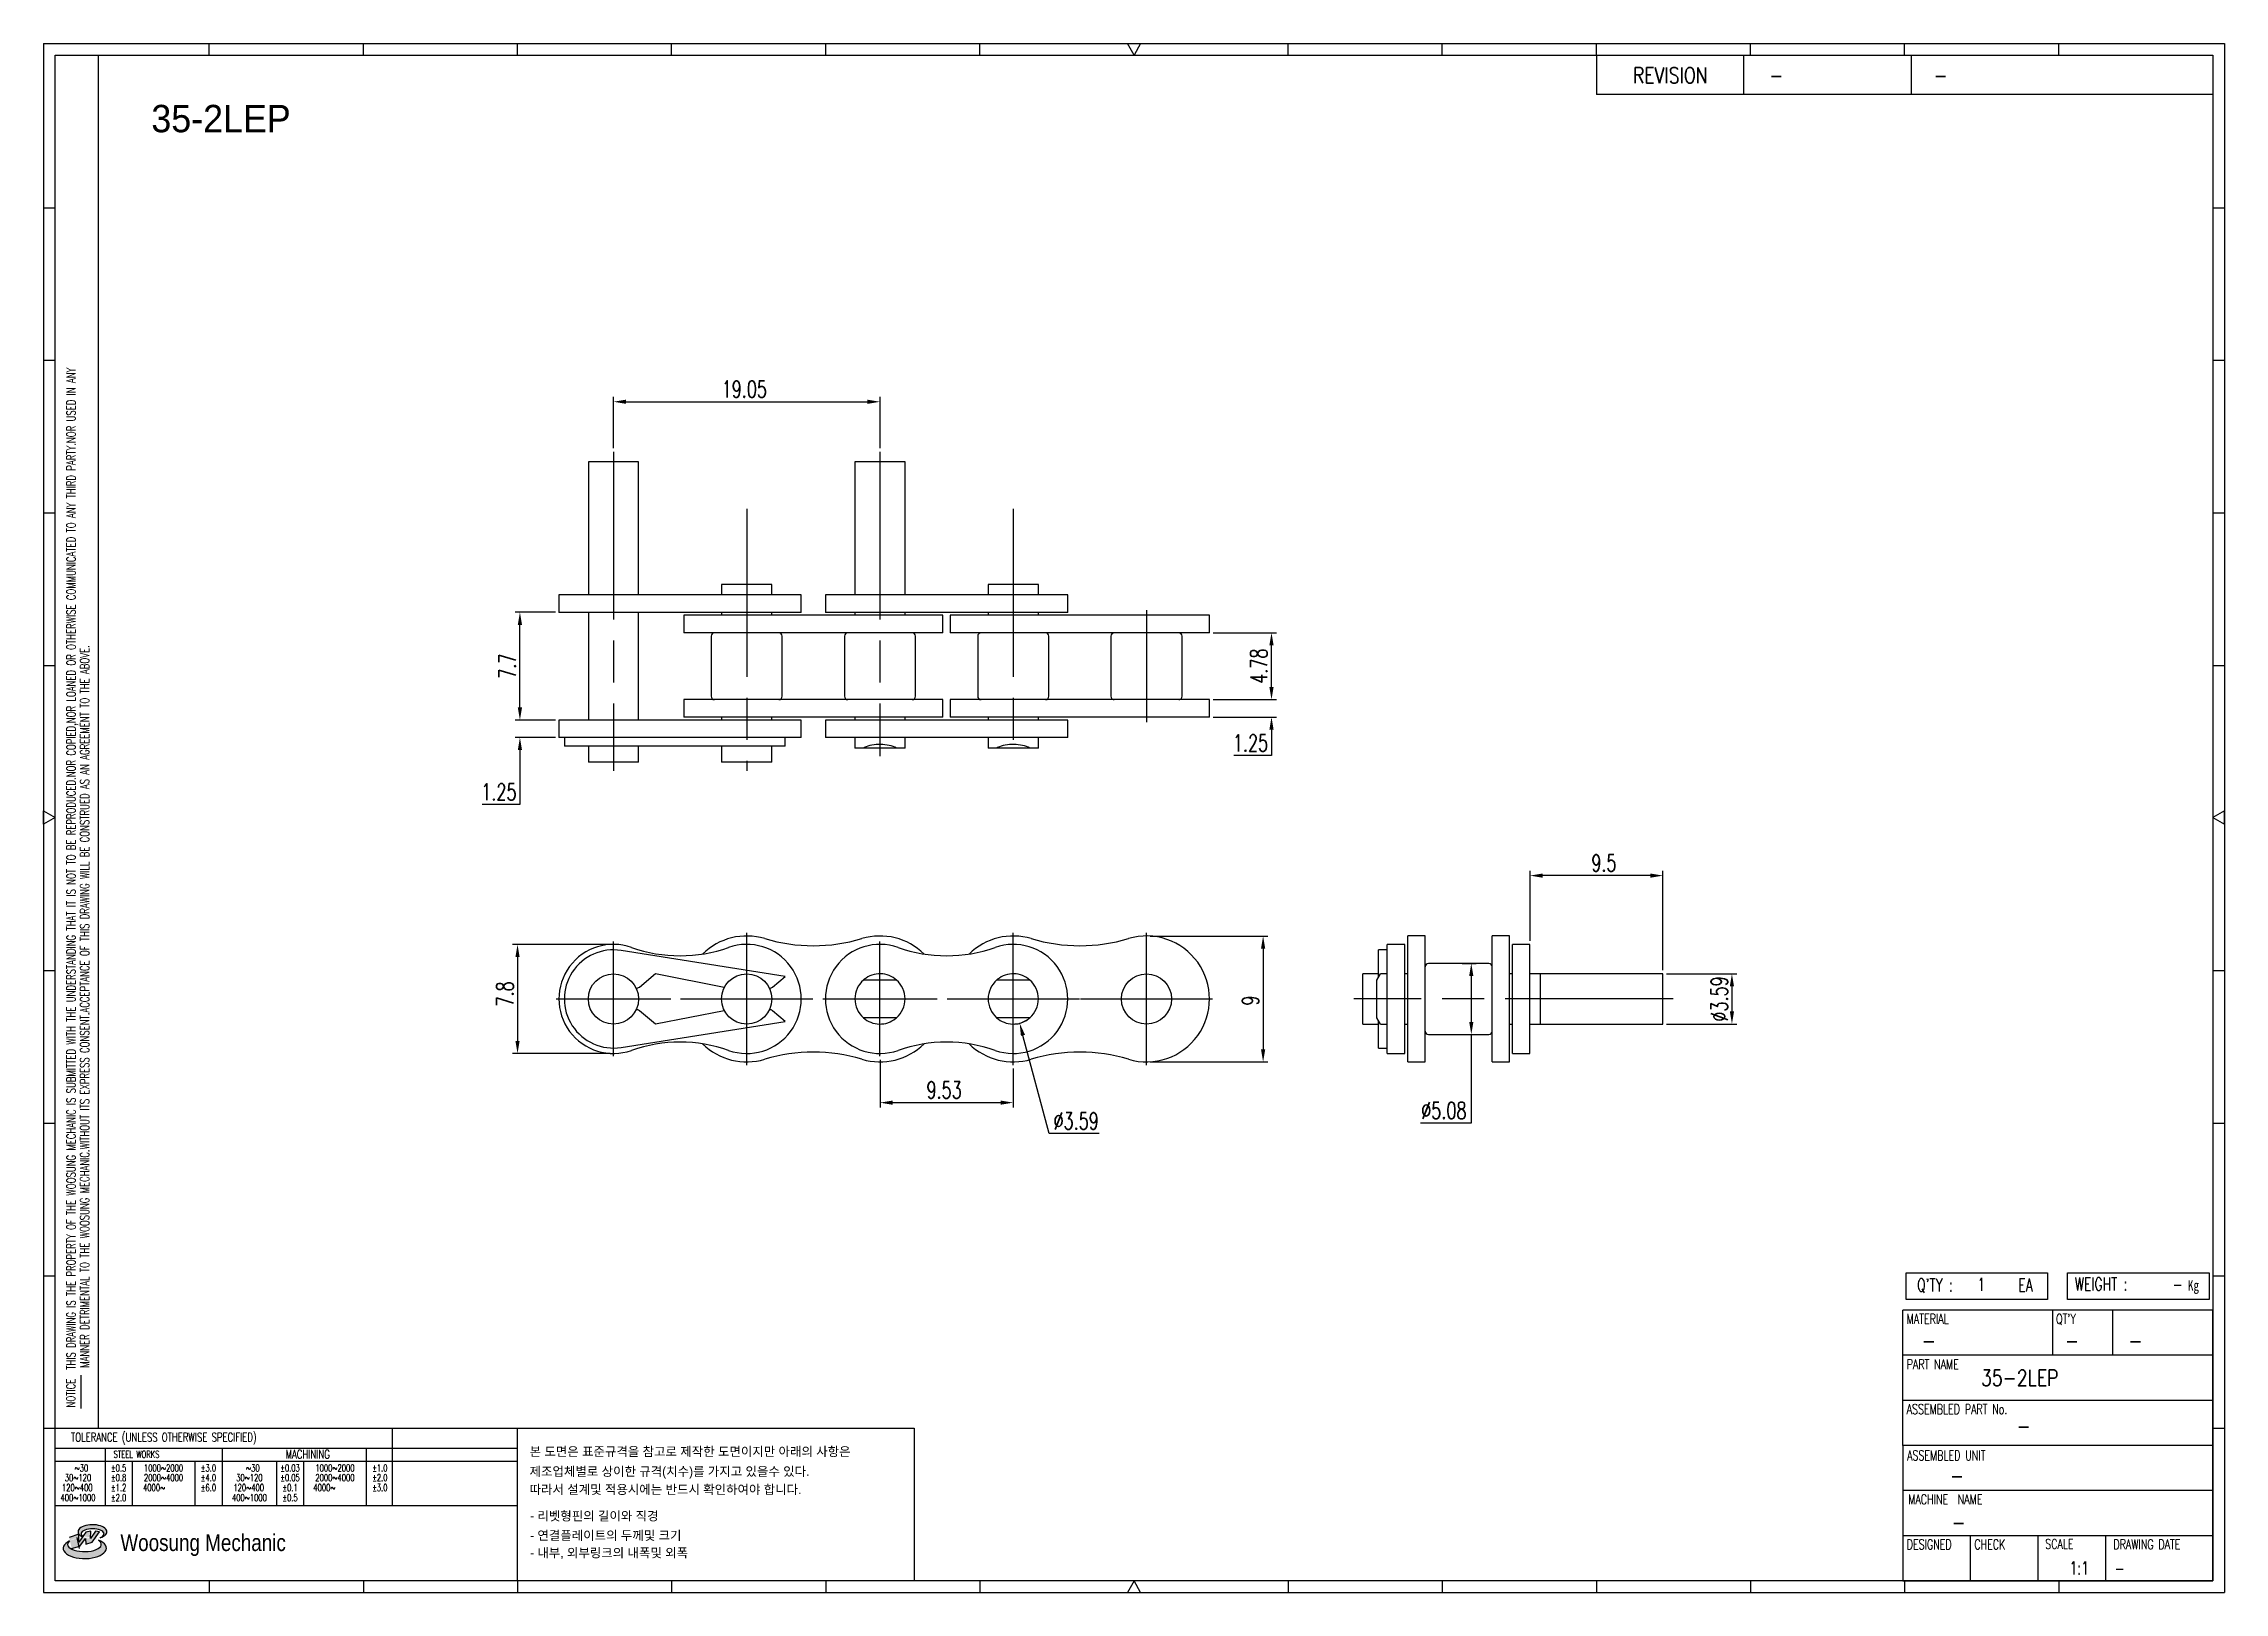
# Model space of a CAD drawing. Header units: millimetres. Extents: x 148 to 303, y 59 to 170.
import ezdxf
from ezdxf.enums import TextEntityAlignment as Align

# ---------------------------------------------------------------- set-up
doc = ezdxf.new("R2010")
doc.units = ezdxf.units.MM
doc.linetypes.add('AM_ISO08W050', pattern=[18, 12, -1.5, 3, -1.5])
doc.layers.get('Defpoints').update_dxf_attribs({"color": 80})
doc.layers.add('CL1', color=140, linetype='AM_ISO08W050', lineweight=25)
for name, color, linetype in [('S-DIM', 7, 'Continuous'), ('TITLE', 7, 'Continuous'), ('도면레이아웃', 7, 'Continuous')]:
    doc.layers.add(name, color=color, linetype=linetype)
doc.styles.add('HAN', font='ROMANS.shx', dxfattribs={"width": 0.7, "bigfont": 'whgtxt.shx'})
doc.styles.add('HKD_ST2', font='romans.shx', dxfattribs={"width": 0.7, "height": 4, "bigfont": '@extfont2.shx'})
doc.styles.add('HSG', font='SIMPLEX.shx', dxfattribs={"width": 0.7, "bigfont": 'HSG.shx'})
doc.styles.add('MtXpl_', font='Gulim.ttf')
doc.styles.add('SLDTEXTSTYLE4', font='arial.ttf', dxfattribs={"width": 0.8})
doc.dimstyles.new('AP0.5', dxfattribs={"dimscale": 0.5, "dimtxt": 2.4, "dimasz": 1.8, "dimexe": 0.7, "dimexo": 0.5, "dimgap": 0.6, "dimtad": 1, "dimtoh": 1, "dimrnd": 0.01, "dimzin": 9, "dimdsep": 46, "dimtxsty": 'HSG', "dimcen": 0, "dimclrd": 251, "dimclre": 251, "dimclrt": 60, "dimazin": 2, "dimtp": 1, "dimtm": 1, "dimtfac": 0.5, "dimtofl": 0, "dimtmove": 0, "dimatfit": 3, "dimfxl": 0, "dimtvp": 1, "dimtolj": 2, "dimlwd": -1, "dimlwe": -1, "dimarcsym": 0})

# ---------------------------------------------------------------- blocks, each defined once
blk = doc.blocks.new('MAST')
at = {"layer": '도면레이아웃'}
h = blk.add_hatch(color=10, dxfattribs=at)
h.paths.add_polyline_path([(1.544, 35.177), (1.554, 34.966), (1.779, 35.034), (2.054, 35.422), (1.908, 35.446), (1.728, 35.167), (1.741, 35.439), (1.547, 35.405), (1.292, 35.041), (1.295, 35.33), (0.943, 35.208), (1.03, 34.8), (1.336, 34.885)])
edge = h.paths.add_edge_path()
edge.add_ellipse((1.795, 35.421), major_axis=(-0.53, 0), ratio=0.487785, start_angle=122.36065, end_angle=403.39574)
edge.add_line((1.411, 35.244), (1.419, 35.261))
edge.add_ellipse((1.798, 35.344), major_axis=(-0.423, 0), ratio=0.444396, start_angle=131.58977, end_angle=386.19408, ccw=False)
edge = h.paths.add_edge_path()
edge.add_ellipse((1.512, 34.815), major_axis=(-0.793, 0), ratio=0.480113, start_angle=314.67633, end_angle=590.85213)
edge.add_ellipse((1.501, 34.958), major_axis=(-0.62, 0), ratio=0.43311, start_angle=331.7024, end_angle=574.42495, ccw=False)
at = {"color": 140}
for p, q in [((0, 90.118), (80.15, 90.118)), ((0, 90.118), (0, 33.191)), ((80.15, 90.118), (80.15, 33.191)), ((57.068, 89.693), (57.068, 88.246)), ((62.47, 89.693), (62.47, 88.246)), ((68.635, 89.693), (68.635, 88.246)), ((79.725, 88.246), (57.068, 88.246)), ((68.449, 43.961), (68.449, 44.936)), ((68.449, 44.936), (73.654, 44.936)), ((73.654, 44.936), (73.654, 43.961)), ((74.39, 43.961), (74.39, 44.936)), ((74.39, 44.936), (79.595, 44.936)), ((79.595, 44.936), (79.595, 43.961)), ((68.336, 38.59), (68.336, 43.563)), ((79.725, 43.563), (68.336, 43.563)), ((73.654, 43.961), (68.449, 43.961)), ((73.827, 43.563), (73.827, 41.905)), ((79.595, 43.961), (74.39, 43.961)), ((76.037, 43.563), (76.037, 41.905)), ((79.725, 38.59), (79.725, 43.563)), ((79.725, 41.905), (68.336, 41.905)), ((79.725, 40.248), (68.336, 40.248)), ((68.336, 38.59), (68.336, 33.616)), ((79.725, 38.59), (68.336, 38.59)), ((79.725, 33.616), (79.725, 38.59)), ((79.725, 36.932), (68.336, 36.932)), ((79.725, 35.274), (68.336, 35.274)), ((70.822, 33.616), (70.822, 35.274)), ((73.309, 33.616), (73.309, 35.274)), ((75.796, 33.616), (75.796, 35.274)), ((0, 33.191), (80.15, 33.191)), ((68.336, 33.616), (79.725, 33.616))]:
    blk.add_line(p, q, dxfattribs=at)
for p, q in [((6.089, 89.693), (6.089, 90.118)), ((11.753, 89.693), (11.753, 90.118)), ((17.418, 89.693), (17.418, 90.118)), ((23.082, 89.693), (23.082, 90.118)), ((28.746, 89.693), (28.746, 90.118)), ((34.411, 89.693), (34.411, 90.118)), ((45.739, 89.693), (45.739, 90.118)), ((51.404, 89.693), (51.404, 90.118)), ((57.068, 89.693), (57.068, 90.118)), ((62.732, 89.693), (62.732, 90.118)), ((68.397, 89.693), (68.397, 90.118)), ((74.061, 89.693), (74.061, 90.118)), ((0, 84.085), (0.425, 84.085)), ((79.725, 84.085), (80.15, 84.085)), ((0, 78.478), (0.425, 78.478)), ((79.725, 78.478), (80.15, 78.478)), ((0, 72.87), (0.425, 72.87)), ((79.725, 72.87), (80.15, 72.87)), ((0, 67.262), (0.425, 67.262)), ((79.725, 67.262), (80.15, 67.262)), ((0, 56.047), (0.425, 56.047)), ((79.725, 56.047), (80.15, 56.047)), ((0, 50.439), (0.425, 50.439)), ((79.725, 50.439), (80.15, 50.439)), ((0, 44.832), (0.425, 44.832)), ((79.725, 44.832), (80.15, 44.832)), ((1.377, 39.947), (1.377, 41.174)), ((0, 39.224), (0.425, 39.224)), ((79.725, 39.224), (80.15, 39.224)), ((6.089, 33.616), (6.089, 33.191)), ((11.753, 33.616), (11.753, 33.191)), ((17.418, 33.616), (17.418, 33.191)), ((23.082, 33.616), (23.082, 33.191)), ((28.746, 33.616), (28.746, 33.191)), ((34.411, 33.616), (34.411, 33.191)), ((45.739, 33.616), (45.739, 33.191)), ((51.404, 33.616), (51.404, 33.191)), ((57.068, 33.616), (57.068, 33.191)), ((62.732, 33.616), (62.732, 33.191)), ((68.397, 33.616), (68.397, 33.191)), ((74.061, 33.616), (74.061, 33.191))]:
    blk.add_line(p, q)
at = {"color": 2}
for p, q in [((2.017, 39.224), (2.017, 89.693)), ((0.425, 39.224), (17.418, 39.224)), ((0.425, 38.487), (17.418, 38.487)), ((2.257, 38.487), (2.257, 36.382)), ((6.557, 38.5), (6.557, 36.382)), ((11.857, 38.487), (11.857, 36.382)), ((12.816, 39.224), (12.816, 36.382)), ((17.418, 33.616), (17.418, 39.224)), ((0.425, 38.012), (17.418, 38.012)), ((3.257, 38.012), (3.257, 36.382)), ((5.557, 38.012), (5.557, 36.382)), ((8.557, 38.012), (8.557, 36.382)), ((9.557, 38.026), (9.557, 36.382)), ((0.425, 36.382), (17.418, 36.382))]:
    blk.add_line(p, q, dxfattribs=at)
for points in [[(40.075, 89.693), (39.83, 90.118), (40.32, 90.118)], [(0.425, 61.679), (0, 61.433), (0, 61.924)], [(79.725, 61.679), (80.15, 61.433), (80.15, 61.924)], [(40.075, 33.616), (39.83, 33.191), (40.32, 33.191)]]:
    blk.add_lwpolyline(points, close=True)
at = {"color": 140}
blk.add_lwpolyline([(0.425, 89.693), (79.725, 89.693), (79.725, 33.616), (0.425, 33.616)], close=True, dxfattribs=at)
at = {"layer": '도면레이아웃'}
for p, q in [((1.295, 35.33), (0.943, 35.208)), ((1.547, 35.405), (1.292, 35.041)), ((1.292, 35.041), (1.295, 35.33)), ((1.741, 35.439), (1.547, 35.405)), ((1.908, 35.446), (1.728, 35.167)), ((1.728, 35.167), (1.741, 35.439)), ((1.779, 35.034), (2.054, 35.422)), ((2.054, 35.422), (1.908, 35.446)), ((1.03, 34.8), (1.336, 34.885)), ((1.224, 35.208), (1.311, 34.8)), ((1.224, 35.208), (1.224, 35.208)), ((1.336, 34.885), (1.544, 35.177)), ((1.419, 35.261), (1.411, 35.244)), ((1.544, 35.177), (1.554, 34.966)), ((1.554, 34.966), (1.779, 35.034))]:
    blk.add_line(p, q, dxfattribs=at)
for centre, major_axis, ratio, start_param, end_param in [((1.795, 35.421), (-0.53, 0), 0.487785, 2.135596, 7.040584), ((1.798, 35.344), (-0.423, 0), 0.444396, 2.296675, 6.740358), ((1.512, 34.815), (-0.793, 0), 0.480113, 5.492138, 10.312315), ((1.501, 34.958), (-0.62, 0), 0.43311, 5.789299, 10.025607)]:
    blk.add_ellipse(centre, major_axis=major_axis, ratio=ratio, start_param=start_param, end_param=end_param, dxfattribs=at)
for s, height, style, width, p in [('REVISION', 0.5806, 'HAN', 0.8, (58.415, 88.664)), ('-', 0.581, 'HAN', 0.8, (63.426, 88.664)), ('-', 0.581, 'HAN', 0.8, (69.468, 88.664)), ("Q'TY : ", 0.4746, 'HKD_ST2', 0.7, (68.857, 44.253)), ('1', 0.475, 'HKD_ST2', 0.7, (71.071, 44.275)), ('EA', 0.4746, 'HKD_ST2', 0.7, (72.578, 44.253)), ('WEIGHT : ', 0.4746, 'HKD_ST2', 0.7, (74.65, 44.286)), ('-', 0.581, 'HAN', 0.8, (69.029, 42.157)), ('-', 0.581, 'HAN', 0.8, (74.289, 42.157)), ('-', 0.581, 'HAN', 0.8, (76.623, 42.157)), ('-', 0.581, 'HAN', 0.8, (72.515, 39.013)), ('-', 0.581, 'HAN', 0.8, (70.067, 37.189)), ('-', 0.581, 'HAN', 0.8, (70.126, 35.48)), ('1:1', 0.4746, 'HKD_ST2', 0.7, (74.458, 33.848)), ('-', 0.475, 'HKD_ST2', 0.7, (76.112, 33.837))]:
    blk.add_text(s, height=height, dxfattribs=dict(style=style, width=width)).set_placement(p)
at = {"color": 6, "style": 'HKD_ST2', "width": 0.7}
for s, p in [(' THIS DRAWING IS THE PROPERTY OF THE WOOSUNG MECHANIC IS SUBMITTED WITH THE UNDERSTANDING THAT IT IS NOT TO BE REPRODUCED.NOR COPIED,NOR LOANED OR OTHERWISE COMMUNICATED TO ANY THIRD PARTY.NOR USED IN ANY', (1.173, 41.217)), ('MANNER DETRIMENTAL TO THE WOOSUNG MECHANIC.WITHOUT ITS EXPRESS CONSENT.ACCEPTANCE OF THIS DRAWING WILL BE CONSTRUED AS AN AGREEMENT TO THE ABOVE.', (1.672, 41.447))]:
    blk.add_text(s, height=0.326266, rotation=90, dxfattribs=at).set_placement(p)
at = {"style": 'HKD_ST2', "width": 0.7}
blk.add_text('-', height=0.475, dxfattribs=at).set_placement((78.613, 44.286), align=Align.RIGHT)
at = {"color": 254, "style": 'HKD_ST2', "width": 0.7}
for s, height, p in [('MATERIAL', 0.3651, (68.474, 43.425)), ("QT'Y", 0.3651, (73.965, 43.425)), ('PART NAME', 0.3651, (68.474, 41.756)), ('ASSEMBLED PART No.', 0.36511, (68.474, 40.109)), ('ASSEMBLED UNIT', 0.36511, (68.49, 38.408)), ('MACHINE  NAME', 0.36511, (68.532, 36.794)), ('DESIGNED', 0.3651, (68.474, 35.136)), ('CHECK', 0.3651, (70.961, 35.136)), ('SCALE', 0.3651, (73.566, 35.153)), ('DRAWING DATE', 0.36511, (76.071, 35.141))]:
    blk.add_text(s, height=height, dxfattribs=at).set_placement(p, align=Align.TOP_LEFT)
at = {"style": 'HKD_ST2', "width": 0.7}
blk.add_text('NOTICE', height=0.3263, rotation=90, dxfattribs=at).set_placement((1.163, 39.988))
blk.add_text('TOLERANCE (UNLESS OTHERWISE SPECIFIED)', height=0.32627, dxfattribs=at).set_placement((4.417, 38.896), align=Align.MIDDLE_CENTER)
at = {"color": 4, "style": 'HKD_ST2', "width": 0.7}
for s, height, p in [('%%12630', 0.261, (1.389, 37.762)), ('1000%%1262000', 0.26101, (4.407, 37.762)), ('%%12630', 0.261, (7.689, 37.762)), ('1000%%1262000', 0.26101, (10.707, 37.762)), ('120%%126400', 0.26101, (1.237, 37.045)), ('30%%126120', 0.261, (1.263, 37.411)), ('4000%%126', 0.261, (4.061, 37.045)), ('2000%%1264000', 0.26101, (4.407, 37.411)), ('120%%126400', 0.26101, (7.537, 37.045)), ('30%%126120', 0.261, (7.563, 37.411)), ('4000%%126', 0.261, (10.321, 37.045)), ('2000%%1264000', 0.26101, (10.707, 37.411)), ('400%%1261000', 0.26101, (1.263, 36.67)), ('400%%1261000', 0.26101, (7.563, 36.67))]:
    blk.add_text(s, height=height, dxfattribs=at).set_placement(p, align=Align.MIDDLE_CENTER)
for s, height, p in [('%%P0.5', 0.261, (2.757, 37.762)), ('STEEL WORKS', 0.26101, (3.416, 38.268)), ('%%P3.0', 0.261, (6.057, 37.762)), ('%%P0.03', 0.261, (9.057, 37.762)), ('MACHINING', 0.3263, (9.707, 38.27)), ('%%P1.0', 0.261, (12.357, 37.762)), ('%%P0.8', 0.261, (2.757, 37.411)), ('%%P1.2', 0.261, (2.757, 37.045)), ('%%P4.0', 0.261, (6.057, 37.411)), ('%%P6.0', 0.261, (6.057, 37.045)), ('%%P0.05', 0.261, (9.057, 37.411)), ('%%P0.1', 0.261, (9.057, 37.045)), ('%%P2.0', 0.261, (12.357, 37.411)), ('%%P3.0', 0.261, (12.357, 37.045)), ('%%P2.0', 0.261, (2.757, 36.67)), ('%%P0.5', 0.261, (9.057, 36.67))]:
    blk.add_text(s, height=height, dxfattribs=at).set_placement(p, align=Align.MIDDLE)
at = {"color": 1, "style": 'SLDTEXTSTYLE4', "width": 0.8}
blk.add_text('Woosung Mechanic', height=0.61957, dxfattribs=at).set_placement((2.822, 34.711))
at = {"layer": 'TITLE', "width": 0.8}
blk.add_text('Kg', height=0.3789, dxfattribs=at).set_placement((78.807, 44.286))
blk = doc.blocks.new('*D2')
at = {"layer": 'Defpoints', "color": 0, "transparency": 16777216}
for p in [(207.4, 144.16), (188.35, 140.59), (207.4, 140.59)]:
    blk.add_point(p, dxfattribs=at)
at = {"layer": 'S-DIM', "color": 251, "transparency": 16777216}
for p, q in [((188.35, 140.84), (188.35, 144.51)), ((189.25, 144.16), (206.5, 144.16)), ((207.4, 140.84), (207.4, 144.51))]:
    blk.add_line(p, q, dxfattribs=at)
for points in [[(189.25, 144.31), (189.25, 144.01), (188.35, 144.16)], [(206.5, 144.31), (206.5, 144.01), (207.4, 144.16)]]:
    blk.add_solid(points, dxfattribs=at)
at = {"layer": 'S-DIM', "color": 60, "transparency": 16777216, "insert": (197.7, 145.06), "char_height": 1.2, "attachment_point": 5, "style": 'HSG'}
blk.add_mtext('\\A2;19.05', dxfattribs=at)
blk = doc.blocks.new('*D3')
at = {"layer": 'Defpoints', "color": 0, "transparency": 16777216}
for p in [(230.95, 122.87), (230.95, 121.62), (235.38, 122.87)]:
    blk.add_point(p, dxfattribs=at)
at = {"layer": 'S-DIM', "color": 251, "transparency": 16777216}
for p, q in [((235.38, 123.77), (235.38, 124.67)), ((231.2, 122.87), (235.73, 122.87)), ((231.2, 121.62), (235.73, 121.62)), ((235.38, 120.72), (235.38, 118.87)), ((235.38, 118.87), (232.68, 118.87))]:
    blk.add_line(p, q, dxfattribs=at)
for points in [[(235.23, 123.77), (235.53, 123.77), (235.38, 122.87)], [(235.23, 120.72), (235.53, 120.72), (235.38, 121.62)]]:
    blk.add_solid(points, dxfattribs=at)
at = {"layer": 'S-DIM', "color": 60, "transparency": 16777216, "insert": (233.88, 119.77), "char_height": 1.2, "attachment_point": 5, "style": 'HSG'}
blk.add_mtext('\\A2;1.25', dxfattribs=at)
blk = doc.blocks.new('*D4')
at = {"layer": 'Defpoints', "color": 0, "transparency": 16777216}
for p in [(230.95, 127.65), (235.38, 127.65), (230.95, 122.87)]:
    blk.add_point(p, dxfattribs=at)
at = {"layer": 'S-DIM', "color": 251, "transparency": 16777216}
for p, q in [((231.2, 127.65), (235.73, 127.65)), ((235.38, 123.77), (235.38, 126.75)), ((231.2, 122.87), (235.73, 122.87))]:
    blk.add_line(p, q, dxfattribs=at)
for points in [[(235.23, 126.75), (235.53, 126.75), (235.38, 127.65)], [(235.23, 123.77), (235.53, 123.77), (235.38, 122.87)]]:
    blk.add_solid(points, dxfattribs=at)
at = {"layer": 'S-DIM', "color": 60, "transparency": 16777216, "insert": (234.48, 125.26), "char_height": 1.2, "attachment_point": 5, "rotation": 90, "style": 'HSG'}
blk.add_mtext('\\A2;4.78', dxfattribs=at)
blk = doc.blocks.new('*D5')
at = {"layer": 'Defpoints', "color": 0, "transparency": 16777216}
for p in [(181.66, 121.41), (184.45, 121.41), (184.45, 120.16)]:
    blk.add_point(p, dxfattribs=at)
at = {"layer": 'S-DIM', "color": 251, "transparency": 16777216}
for p, q in [((181.66, 122.31), (181.66, 123.21)), ((184.2, 121.41), (181.31, 121.41)), ((184.2, 120.16), (181.31, 120.16)), ((181.66, 119.26), (181.66, 115.37)), ((181.66, 115.37), (178.96, 115.37))]:
    blk.add_line(p, q, dxfattribs=at)
for points in [[(181.51, 122.31), (181.81, 122.31), (181.66, 121.41)], [(181.51, 119.26), (181.81, 119.26), (181.66, 120.16)]]:
    blk.add_solid(points, dxfattribs=at)
at = {"layer": 'S-DIM', "color": 60, "transparency": 16777216, "insert": (180.16, 116.27), "char_height": 1.2, "attachment_point": 5, "style": 'HSG'}
blk.add_mtext('\\A2;1.25', dxfattribs=at)
blk = doc.blocks.new('*D6')
at = {"layer": 'Defpoints', "color": 0, "transparency": 16777216}
for p in [(181.66, 129.11), (184.45, 129.11), (184.45, 121.41)]:
    blk.add_point(p, dxfattribs=at)
at = {"layer": 'S-DIM', "color": 251, "transparency": 16777216}
for p, q in [((184.2, 129.11), (181.31, 129.11)), ((181.66, 122.31), (181.66, 128.21)), ((184.2, 121.41), (181.31, 121.41))]:
    blk.add_line(p, q, dxfattribs=at)
for points in [[(181.51, 128.21), (181.81, 128.21), (181.66, 129.11)], [(181.51, 122.31), (181.81, 122.31), (181.66, 121.41)]]:
    blk.add_solid(points, dxfattribs=at)
at = {"layer": 'S-DIM', "color": 60, "transparency": 16777216, "insert": (180.76, 125.26), "char_height": 1.2, "attachment_point": 5, "rotation": 90, "style": 'HSG'}
blk.add_mtext('\\A2;7.7', dxfattribs=at)
blk = doc.blocks.new('*D7')
at = {"layer": 'Defpoints', "color": 0, "transparency": 16777216}
for p in [(188.35, 105.37), (181.49, 97.57), (188.35, 97.57)]:
    blk.add_point(p, dxfattribs=at)
at = {"layer": 'S-DIM', "color": 251, "transparency": 16777216}
for p, q in [((188.1, 105.37), (181.14, 105.37)), ((181.49, 104.47), (181.49, 98.47)), ((188.1, 97.57), (181.14, 97.57))]:
    blk.add_line(p, q, dxfattribs=at)
for points in [[(181.34, 104.47), (181.64, 104.47), (181.49, 105.37)], [(181.34, 98.47), (181.64, 98.47), (181.49, 97.57)]]:
    blk.add_solid(points, dxfattribs=at)
at = {"layer": 'S-DIM', "color": 60, "transparency": 16777216, "insert": (180.59, 101.83), "char_height": 1.2, "attachment_point": 5, "rotation": 90, "style": 'HSG'}
blk.add_mtext('\\A2;7.8', dxfattribs=at)
blk = doc.blocks.new('*D8')
at = {"layer": 'Defpoints', "color": 0, "transparency": 16777216}
for p in [(207.4, 97.38), (216.92, 96.75), (216.92, 94.06)]:
    blk.add_point(p, dxfattribs=at)
at = {"layer": 'S-DIM', "color": 251, "transparency": 16777216}
for p, q in [((207.4, 97.13), (207.4, 93.71)), ((216.92, 96.5), (216.92, 93.71)), ((208.3, 94.06), (216.02, 94.06))]:
    blk.add_line(p, q, dxfattribs=at)
for points in [[(208.3, 94.21), (208.3, 93.91), (207.4, 94.06)], [(216.02, 94.21), (216.02, 93.91), (216.92, 94.06)]]:
    blk.add_solid(points, dxfattribs=at)
at = {"layer": 'S-DIM', "color": 60, "transparency": 16777216, "insert": (211.98, 94.96), "char_height": 1.2, "attachment_point": 5, "style": 'HSG'}
blk.add_mtext('\\A2;9.53', dxfattribs=at)
blk = doc.blocks.new('*D9')
at = {"layer": 'Defpoints', "color": 0, "transparency": 16777216}
for p in [(216.46, 103.21), (217.38, 99.74)]:
    blk.add_point(p, dxfattribs=at)
at = {"layer": 'S-DIM', "color": 251, "transparency": 16777216}
for p, q in [((219.48, 91.85), (217.61, 98.87)), ((223.06, 91.85), (219.48, 91.85))]:
    blk.add_line(p, q, dxfattribs=at)
blk.add_arc((216.92, 101.47), 1.8, 273.7067, 303.4297, dxfattribs=at)
blk.add_solid([(217.76, 98.91), (217.47, 98.83), (217.38, 99.74)], dxfattribs=at)
at = {"layer": 'S-DIM', "color": 60, "transparency": 16777216, "insert": (221.42, 92.75), "char_height": 1.2, "attachment_point": 5, "style": 'HSG'}
blk.add_mtext('\\A2;∅3.59', dxfattribs=at)
blk = doc.blocks.new('*D10')
at = {"layer": 'Defpoints', "color": 0, "transparency": 16777216}
for p in [(226.45, 105.97), (226.45, 96.97), (234.78, 96.97)]:
    blk.add_point(p, dxfattribs=at)
at = {"layer": 'S-DIM', "color": 251, "transparency": 16777216}
for p, q in [((226.7, 105.97), (235.13, 105.97)), ((234.78, 105.07), (234.78, 97.87)), ((226.7, 96.97), (235.13, 96.97))]:
    blk.add_line(p, q, dxfattribs=at)
for points in [[(234.63, 105.07), (234.93, 105.07), (234.78, 105.97)], [(234.63, 97.87), (234.93, 97.87), (234.78, 96.97)]]:
    blk.add_solid(points, dxfattribs=at)
at = {"layer": 'S-DIM', "color": 60, "transparency": 16777216, "insert": (233.88, 101.36), "char_height": 1.2, "attachment_point": 5, "rotation": 90, "style": 'HSG'}
blk.add_mtext('\\A2;9', dxfattribs=at)
blk = doc.blocks.new('*D11')
at = {"layer": 'Defpoints', "color": 0, "transparency": 16777216}
for p in [(253.86, 110.29), (253.86, 105.37), (263.36, 103.27)]:
    blk.add_point(p, dxfattribs=at)
at = {"layer": 'S-DIM', "color": 251, "transparency": 16777216}
for p, q in [((253.86, 105.62), (253.86, 110.64)), ((262.46, 110.29), (254.76, 110.29)), ((263.36, 103.52), (263.36, 110.64))]:
    blk.add_line(p, q, dxfattribs=at)
for points in [[(254.76, 110.44), (254.76, 110.14), (253.86, 110.29)], [(262.46, 110.44), (262.46, 110.14), (263.36, 110.29)]]:
    blk.add_solid(points, dxfattribs=at)
at = {"layer": 'S-DIM', "color": 60, "transparency": 16777216, "insert": (259.14, 111.19), "char_height": 1.2, "attachment_point": 5, "style": 'HSG'}
blk.add_mtext('\\A2;9.5', dxfattribs=at)
blk = doc.blocks.new('*D12')
at = {"layer": 'Defpoints', "color": 0, "transparency": 16777216}
for p in [(263.36, 103.27), (263.36, 99.68), (268.29, 99.68)]:
    blk.add_point(p, dxfattribs=at)
at = {"layer": 'S-DIM', "color": 251, "transparency": 16777216}
for p, q in [((263.61, 103.27), (268.64, 103.27)), ((268.29, 102.37), (268.29, 100.58)), ((263.61, 99.68), (268.64, 99.68))]:
    blk.add_line(p, q, dxfattribs=at)
for points in [[(268.14, 102.37), (268.44, 102.37), (268.29, 103.27)], [(268.14, 100.58), (268.44, 100.58), (268.29, 99.68)]]:
    blk.add_solid(points, dxfattribs=at)
at = {"layer": 'S-DIM', "color": 60, "transparency": 16777216, "insert": (267.39, 101.47), "char_height": 1.2, "attachment_point": 5, "rotation": 90, "style": 'HSG'}
blk.add_mtext('\\A2;%%c3.59', dxfattribs=at)
blk = doc.blocks.new('*D13')
at = {"layer": 'Defpoints', "color": 0, "transparency": 16777216}
for p in [(248.76, 104.01), (248.76, 98.93), (249.66, 98.93)]:
    blk.add_point(p, dxfattribs=at)
at = {"layer": 'S-DIM', "color": 251, "transparency": 16777216}
for p, q in [((249.01, 104.01), (250.01, 104.01)), ((249.66, 103.11), (249.66, 99.83)), ((249.01, 98.93), (250.01, 98.93)), ((249.66, 98.93), (249.66, 92.6)), ((249.66, 92.6), (246.04, 92.6))]:
    blk.add_line(p, q, dxfattribs=at)
for points in [[(249.51, 103.11), (249.81, 103.11), (249.66, 104.01)], [(249.51, 99.83), (249.81, 99.83), (249.66, 98.93)]]:
    blk.add_solid(points, dxfattribs=at)
at = {"layer": 'S-DIM', "color": 60, "transparency": 16777216, "insert": (247.7, 93.5), "char_height": 1.2, "attachment_point": 5, "style": 'HSG'}
blk.add_mtext('\\A2;%%c5.08', dxfattribs=at)

msp = doc.modelspace()

# ---------------------------------------------------------------- linework, layer by layer
for p, q in [((190.141, 139.856), (186.551, 139.856)), ((186.551, 139.856), (186.551, 130.356)), ((190.141, 130.356), (190.141, 139.856)), ((209.191, 139.856), (205.601, 139.856)), ((205.601, 139.856), (205.601, 130.356)), ((209.191, 130.356), (209.191, 139.856)), ((199.666, 131.106), (196.076, 131.106)), ((196.076, 131.106), (196.076, 130.356)), ((199.666, 130.356), (199.666, 131.106)), ((218.716, 131.106), (215.126, 131.106)), ((215.126, 131.106), (215.126, 130.356)), ((218.716, 130.356), (218.716, 131.106)), ((184.446, 130.356), (184.446, 129.106)), ((201.771, 130.356), (184.446, 130.356)), ((201.771, 129.106), (201.771, 130.356)), ((203.496, 130.356), (203.496, 129.106)), ((220.821, 130.356), (203.496, 130.356)), ((220.821, 129.106), (220.821, 130.356)), ((201.771, 129.106), (184.446, 129.106)), ((186.551, 129.106), (186.551, 121.406)), ((190.141, 121.406), (190.141, 129.106)), ((193.371, 128.896), (193.371, 127.646)), ((211.896, 128.896), (193.371, 128.896)), ((196.076, 129.106), (196.076, 128.896)), ((199.666, 128.896), (199.666, 129.106)), ((220.821, 129.106), (203.496, 129.106)), ((205.601, 129.106), (205.601, 128.896)), ((209.191, 128.896), (209.191, 129.106)), ((211.896, 127.646), (211.896, 128.896)), ((212.421, 128.896), (212.421, 127.646)), ((230.946, 128.896), (212.421, 128.896)), ((215.126, 129.106), (215.126, 128.896)), ((218.716, 128.896), (218.716, 129.106)), ((230.946, 127.646), (230.946, 128.896)), ((211.896, 127.646), (193.371, 127.646)), ((195.331, 127.407), (195.331, 123.105)), ((200.411, 123.105), (200.411, 127.407)), ((204.856, 127.407), (204.856, 123.105)), ((209.936, 123.105), (209.936, 127.407)), ((230.946, 127.646), (212.421, 127.646)), ((214.381, 127.407), (214.381, 123.105)), ((219.461, 123.105), (219.461, 127.407)), ((223.906, 127.407), (223.906, 123.105)), ((228.986, 123.105), (228.986, 127.407)), ((193.371, 122.866), (193.371, 121.616)), ((211.896, 122.866), (193.371, 122.866)), ((211.896, 121.616), (193.371, 121.616)), ((196.076, 121.616), (196.076, 121.406)), ((199.666, 121.406), (199.666, 121.616)), ((205.601, 121.616), (205.601, 121.406)), ((209.191, 121.406), (209.191, 121.616)), ((211.896, 121.616), (211.896, 122.866)), ((212.421, 122.866), (212.421, 121.616)), ((230.946, 122.866), (212.421, 122.866)), ((230.946, 121.616), (212.421, 121.616)), ((215.126, 121.616), (215.126, 121.406)), ((218.716, 121.406), (218.716, 121.616)), ((230.946, 121.616), (230.946, 122.866)), ((184.446, 121.406), (184.446, 120.156)), ((201.771, 121.406), (184.446, 121.406)), ((201.771, 120.156), (184.446, 120.156)), ((184.836, 120.156), (184.836, 119.531)), ((200.628, 119.531), (200.628, 120.156)), ((201.771, 120.156), (201.771, 121.406)), ((203.496, 121.406), (203.496, 120.156)), ((220.821, 121.406), (203.496, 121.406)), ((220.821, 120.156), (203.496, 120.156)), ((205.601, 120.156), (205.601, 119.406)), ((209.191, 119.406), (209.191, 120.156)), ((215.126, 120.156), (215.126, 119.406)), ((218.716, 119.406), (218.716, 120.156)), ((220.821, 120.156), (220.821, 121.406)), ((200.628, 119.531), (184.836, 119.531)), ((186.551, 119.531), (186.551, 118.406)), ((190.141, 118.406), (190.141, 119.531)), ((196.076, 119.531), (196.076, 118.406)), ((199.666, 118.406), (199.666, 119.531)), ((209.191, 119.406), (205.601, 119.406)), ((206.276, 119.439), (206.209, 119.406)), ((206.403, 119.492), (206.276, 119.439)), ((206.537, 119.539), (206.403, 119.492)), ((206.678, 119.578), (206.537, 119.539)), ((206.824, 119.611), (206.678, 119.578)), ((206.974, 119.636), (206.824, 119.611)), ((207.128, 119.653), (206.974, 119.636)), ((207.284, 119.663), (207.128, 119.653)), ((207.44, 119.665), (207.284, 119.663)), ((207.596, 119.659), (207.44, 119.665)), ((207.751, 119.645), (207.596, 119.659)), ((207.903, 119.623), (207.751, 119.645)), ((208.051, 119.593), (207.903, 119.623)), ((208.195, 119.557), (208.051, 119.593)), ((208.332, 119.513), (208.195, 119.557)), ((208.462, 119.463), (208.332, 119.513)), ((208.583, 119.406), (208.462, 119.463)), ((218.716, 119.406), (215.126, 119.406)), ((215.801, 119.439), (215.734, 119.406)), ((215.928, 119.492), (215.801, 119.439)), ((216.062, 119.539), (215.928, 119.492)), ((216.203, 119.578), (216.062, 119.539)), ((216.349, 119.611), (216.203, 119.578)), ((216.499, 119.636), (216.349, 119.611)), ((216.653, 119.653), (216.499, 119.636)), ((216.809, 119.663), (216.653, 119.653)), ((216.965, 119.665), (216.809, 119.663)), ((217.121, 119.659), (216.965, 119.665)), ((217.276, 119.645), (217.121, 119.659)), ((217.428, 119.623), (217.276, 119.645)), ((217.576, 119.593), (217.428, 119.623)), ((217.72, 119.557), (217.576, 119.593)), ((217.857, 119.513), (217.72, 119.557)), ((217.987, 119.463), (217.857, 119.513)), ((218.108, 119.406), (217.987, 119.463)), ((190.141, 118.406), (186.551, 118.406)), ((199.666, 118.406), (196.076, 118.406)), ((200.628, 103.082), (188.895, 104.94)), ((243.656, 104.983), (243.031, 104.983)), ((243.031, 103.036), (243.031, 104.983)), ((244.906, 105.373), (243.656, 105.373)), ((243.656, 97.573), (243.656, 105.373)), ((244.906, 97.573), (244.906, 105.373)), ((246.366, 105.973), (245.116, 105.973)), ((245.116, 96.973), (245.116, 105.973)), ((246.366, 96.973), (246.366, 105.973)), ((252.396, 105.973), (251.146, 105.973)), ((251.146, 96.973), (251.146, 105.973)), ((252.396, 96.973), (252.396, 105.973)), ((253.856, 105.373), (252.606, 105.373)), ((252.606, 97.573), (252.606, 105.373)), ((253.856, 97.573), (253.856, 105.373)), ((190.198, 102.322), (191.35, 103.289)), ((191.35, 103.289), (196.251, 102.313)), ((199.723, 102.322), (200.628, 103.082)), ((206.276, 102.876), (206.209, 102.82)), ((206.403, 102.969), (206.276, 102.876)), ((206.537, 103.05), (206.403, 102.969)), ((206.678, 103.118), (206.537, 103.05)), ((206.824, 103.175), (206.678, 103.118)), ((206.974, 103.218), (206.824, 103.175)), ((207.128, 103.248), (206.974, 103.218)), ((207.284, 103.265), (207.128, 103.248)), ((207.44, 103.268), (207.284, 103.265)), ((207.596, 103.257), (207.44, 103.268)), ((207.751, 103.233), (207.596, 103.257)), ((207.903, 103.195), (207.751, 103.233)), ((208.051, 103.145), (207.903, 103.195)), ((208.195, 103.081), (208.051, 103.145)), ((208.332, 103.005), (208.195, 103.081)), ((208.462, 102.918), (208.332, 103.005)), ((208.583, 102.82), (208.462, 102.918)), ((215.801, 102.876), (215.734, 102.82)), ((215.928, 102.969), (215.801, 102.876)), ((216.062, 103.05), (215.928, 102.969)), ((216.203, 103.118), (216.062, 103.05)), ((216.349, 103.175), (216.203, 103.118)), ((216.499, 103.218), (216.349, 103.175)), ((216.653, 103.248), (216.499, 103.218)), ((216.809, 103.265), (216.653, 103.248)), ((216.965, 103.268), (216.809, 103.265)), ((217.121, 103.257), (216.965, 103.268)), ((217.276, 103.233), (217.121, 103.257)), ((217.428, 103.195), (217.276, 103.233)), ((217.576, 103.145), (217.428, 103.195)), ((217.72, 103.081), (217.576, 103.145)), ((217.857, 103.005), (217.72, 103.081)), ((217.987, 102.918), (217.857, 103.005)), ((218.108, 102.82), (217.987, 102.918)), ((241.906, 99.678), (241.906, 103.268)), ((243.031, 103.268), (241.906, 103.268)), ((242.906, 102.82), (243.165, 103.268)), ((243.031, 103.082), (243.057, 103.082)), ((243.656, 103.268), (243.165, 103.268)), ((245.116, 103.268), (244.906, 103.268)), ((250.907, 104.013), (246.605, 104.013)), ((252.606, 103.268), (252.396, 103.268)), ((263.356, 103.268), (253.856, 103.268)), ((254.606, 99.678), (254.606, 103.268)), ((263.356, 99.678), (263.356, 103.268)), ((208.583, 102.82), (206.209, 102.82)), ((218.108, 102.82), (215.734, 102.82)), ((242.906, 100.127), (242.906, 102.82)), ((188.895, 98.007), (200.628, 99.865)), ((191.35, 99.658), (190.198, 100.625)), ((196.251, 100.633), (191.35, 99.658)), ((200.628, 99.865), (199.723, 100.625)), ((206.209, 100.127), (206.331, 100.029)), ((208.583, 100.127), (206.209, 100.127)), ((206.331, 100.029), (206.461, 99.941)), ((206.461, 99.941), (206.598, 99.866)), ((206.598, 99.866), (206.741, 99.802)), ((206.741, 99.802), (206.889, 99.752)), ((207.818, 99.729), (207.968, 99.772)), ((207.968, 99.772), (208.114, 99.828)), ((208.114, 99.828), (208.255, 99.897)), ((208.255, 99.897), (208.389, 99.978)), ((208.389, 99.978), (208.516, 100.07)), ((208.516, 100.07), (208.583, 100.127)), ((215.734, 100.127), (215.856, 100.029)), ((218.108, 100.127), (215.734, 100.127)), ((215.856, 100.029), (215.986, 99.941)), ((215.986, 99.941), (216.123, 99.866)), ((216.123, 99.866), (216.266, 99.802)), ((216.266, 99.802), (216.414, 99.752)), ((217.343, 99.729), (217.493, 99.772)), ((217.493, 99.772), (217.639, 99.828)), ((217.639, 99.828), (217.78, 99.897)), ((217.78, 99.897), (217.914, 99.978)), ((217.914, 99.978), (218.041, 100.07)), ((218.041, 100.07), (218.108, 100.127)), ((243.165, 99.678), (242.906, 100.127)), ((243.031, 97.963), (243.031, 99.911)), ((243.031, 99.865), (243.057, 99.865)), ((206.889, 99.752), (207.041, 99.714)), ((207.041, 99.714), (207.196, 99.69)), ((207.196, 99.69), (207.352, 99.679)), ((207.352, 99.679), (207.509, 99.682)), ((207.509, 99.682), (207.664, 99.699)), ((207.664, 99.699), (207.818, 99.729)), ((216.414, 99.752), (216.566, 99.714)), ((216.566, 99.714), (216.721, 99.69)), ((216.721, 99.69), (216.877, 99.679)), ((216.877, 99.679), (217.034, 99.682)), ((217.034, 99.682), (217.189, 99.699)), ((217.189, 99.699), (217.343, 99.729)), ((241.906, 99.678), (243.031, 99.678)), ((243.165, 99.678), (243.656, 99.678)), ((244.906, 99.678), (245.116, 99.678)), ((246.605, 98.933), (250.907, 98.933)), ((252.396, 99.678), (252.606, 99.678)), ((253.856, 99.678), (263.356, 99.678)), ((243.031, 97.963), (243.656, 97.963)), ((243.656, 97.573), (244.906, 97.573)), ((245.116, 96.973), (246.366, 96.973)), ((251.146, 96.973), (252.396, 96.973)), ((252.606, 97.573), (253.856, 97.573))]:
    msp.add_line(p, q)
at = {"color": 140}
msp.add_lwpolyline([(181.489, 70.784), (209.844, 70.784), (209.844, 59.879), (181.489, 59.879)], close=True, dxfattribs=at)
for centre in [(188.346, 101.473), (197.871, 101.473), (226.446, 101.473)]:
    msp.add_circle(centre, 1.795)
for centre, radius, start, end in [((195.57, 127.407), 0.239, 90, 180), ((200.172, 127.407), 0.239, 0, 90), ((205.095, 127.407), 0.239, 90, 180), ((209.697, 127.407), 0.239, 0, 90), ((214.62, 127.407), 0.239, 90, 180), ((219.222, 127.407), 0.239, 360, 90), ((224.145, 127.407), 0.239, 90, 180), ((228.747, 127.407), 0.239, 0, 90), ((195.57, 123.105), 0.239, 180, 270), ((200.172, 123.105), 0.239, 270, 360), ((205.095, 123.105), 0.239, 180, 270), ((209.697, 123.105), 0.239, 270, 0), ((214.62, 123.105), 0.239, 180, 270), ((219.222, 123.105), 0.239, 270, 0), ((224.145, 123.105), 0.239, 180, 270), ((228.747, 123.105), 0.239, 270, 0), ((188.346, 101.473), 3.9, 70.62527, 289.37473), ((188.346, 101.473), 3.51, 81, 279), ((193.109, 115.016), 10.456, 250.62527, 289.37473), ((197.871, 101.473), 4.5, 73.32821, 134.46038), ((197.871, 101.473), 3.9, 250.62527, 109.37473), ((202.634, 117.376), 12.1, 253.32821, 286.67179), ((207.396, 101.473), 3.9, 70.62527, 289.37473), ((207.396, 101.473), 4.5, 45.53962, 106.67179), ((212.159, 115.016), 10.456, 250.62527, 289.37473), ((216.921, 101.473), 4.5, 73.32821, 134.46038), ((216.921, 101.473), 3.9, 250.62527, 109.37473), ((221.684, 117.376), 12.1, 253.32821, 286.67179), ((226.446, 101.473), 4.5, 253.32821, 106.67179), ((246.605, 103.774), 0.239, 90, 180), ((250.907, 103.774), 0.239, 0, 90), ((189.947, 102.621), 0.39, 273.8317, 310), ((196.327, 102.696), 0.39, 258.74308, 263.42562), ((199.472, 102.621), 0.39, 273.8317, 310), ((207.396, 101.473), 1.795, 131.40962, 228.59038), ((207.396, 101.473), 1.795, 311.40962, 48.59038), ((216.921, 101.473), 1.795, 131.40962, 228.59038), ((216.921, 101.473), 1.795, 311.40962, 48.59038), ((189.947, 100.326), 0.39, 50, 86.1683), ((196.327, 100.251), 0.39, 96.57438, 101.25692), ((199.472, 100.326), 0.39, 50, 86.1683), ((193.109, 87.931), 10.456, 70.62527, 109.37473), ((197.871, 101.473), 4.5, 225.53962, 286.67179), ((207.396, 101.473), 4.5, 253.32821, 314.46038), ((212.159, 87.931), 10.456, 70.62527, 109.37473), ((216.921, 101.473), 4.5, 225.53962, 286.67179), ((246.605, 99.172), 0.239, 180, 270), ((250.907, 99.172), 0.239, 270, 0), ((202.634, 85.571), 12.1, 73.32821, 106.67179), ((221.684, 85.571), 12.101, 73.32821, 106.67179)]:
    msp.add_arc(centre, radius, start, end)
at = {"layer": 'CL1'}
for p, q in [((188.346, 140.586), (188.346, 117.771)), ((207.396, 140.586), (207.396, 118.821)), ((197.871, 136.498), (197.871, 117.771)), ((216.921, 136.498), (216.921, 118.821)), ((226.446, 129.26), (226.446, 121.252)), ((197.871, 96.748), (197.871, 106.198)), ((216.921, 96.748), (216.921, 106.198)), ((226.446, 96.748), (226.446, 106.198)), ((188.346, 97.378), (188.346, 105.568)), ((207.396, 97.378), (207.396, 105.568)), ((184.251, 101.473), (192.441, 101.473)), ((193.146, 101.473), (202.596, 101.473)), ((203.301, 101.473), (211.491, 101.473)), ((212.196, 101.473), (221.646, 101.473)), ((221.721, 101.473), (231.171, 101.473)), ((264.086, 101.473), (241.271, 101.473))]:
    msp.add_line(p, q, dxfattribs=at)

# ---------------------------------------------------------------- block references
at = {"color": 140, "xscale": 1.944761316450404, "yscale": 1.944761316450404, "zscale": 1.944761316450404}
msp.add_blockref('MAST', (147.616, -5.497), dxfattribs=at)

# ---------------------------------------------------------------- texts
at = {"color": 254, "style": 'MtXpl_'}
msp.add_text('35-2LEP', height=1.9571, dxfattribs=at).set_placement((155.316, 163.425))
at = {"style": 'HAN', "width": 0.8}
msp.add_text('35-2LEP', height=1.1291, dxfattribs=at).set_placement((286.097, 73.822))
at = {"color": 140, "style": 'MtXpl_'}
for s, p in [('본 도면은 표준규격을 참고로 제작한 도면이지만 아래의 사항은', (182.351, 68.797)), ('제조업체별로 상이한 규격(치수)를 가지고 있을수 있다.', (182.351, 67.378)), ('따라서 설계및 적용시에는 반드시 확인하여야 합니다.', (182.351, 66.085)), ('- 리벳형핀의 길이와 직경', (182.387, 64.191)), ('- 연결플레이트의 두께및 크기', (182.387, 62.802)), ('- 내부, 외부링크의 내폭및 외폭', (182.387, 61.556))]:
    msp.add_text(s, height=0.65235, dxfattribs=at).set_placement(p)

# ---------------------------------------------------------------- dimensions: what is measured, and where the dimension line sits
at = {"layer": 'S-DIM'}
for base, p1, p2, picture, middle in [((207.396, 144.164), (188.346, 140.586), (207.396, 140.586), '*D2', (197.702, 144.164)), ((253.856, 110.293), (263.356, 103.268), (253.856, 105.373), '*D11', (259.137, 110.293)), ((216.921112671, 94.060291128), (207.396112671, 97.378455158), (216.921112671, 96.748455158), '*D8', (211.97591778, 94.060291128))]:
    dim = msp.add_linear_dim(base=base, p1=p1, p2=p2, dimstyle='AP0.5', dxfattribs=at)
    dim.commit()
    dim.dimension.update_dxf_attribs({"geometry": picture, "text_midpoint": middle, "dimtype": 128})
for base, p1, p2, picture, middle in [((181.66, 129.106), (184.446, 121.406), (184.446, 129.106), '*D6', (180.76, 125.256)), ((235.375, 127.646), (230.946, 122.866), (230.946, 127.646), '*D4', (234.475, 125.256))]:
    dim = msp.add_linear_dim(base=base, p1=p1, p2=p2, angle=90, dimstyle='AP0.5', override={"dimtmove": 1}, dxfattribs=at)
    dim.commit()
    dim.dimension.update_dxf_attribs({"geometry": picture, "text_midpoint": middle})
for base, p1, p2, picture, middle in [((181.66, 121.406), (184.446, 120.156), (184.446, 121.406), '*D5', (180.16, 115.371)), ((235.375, 122.866), (230.946, 121.616), (230.946, 122.866), '*D3', (233.875, 118.872)), ((181.492, 97.573), (188.346, 105.373), (188.346, 97.573), '*D7', (181.492, 101.83)), ((234.777, 96.973), (226.446, 105.973), (226.446, 96.973), '*D10', (234.777, 101.364))]:
    dim = msp.add_linear_dim(base=base, p1=p1, p2=p2, angle=90, dimstyle='AP0.5', dxfattribs=at)
    dim.commit()
    dim.dimension.update_dxf_attribs({"geometry": picture, "text_midpoint": middle, "dimtype": 128})
dim = msp.add_diameter_dim_2p(p1=(216.46, 103.208), p2=(217.382, 99.739), dimstyle='AP0.5', dxfattribs=at)
dim.commit()
dim.dimension.update_dxf_attribs({"geometry": '*D9', "text_midpoint": (221.417, 91.852), "dimtype": 131})
for base, p1, p2, picture, middle in [((249.665, 98.933), (248.756, 104.013), (248.756, 98.933), '*D13', (247.705, 92.597)), ((268.294, 99.678), (263.356, 103.268), (263.356, 99.678), '*D12', (268.294, 101.473))]:
    dim = msp.add_linear_dim(base=base, p1=p1, p2=p2, angle=90, text='%%c<>', dimstyle='AP0.5', dxfattribs=at)
    dim.commit()
    dim.dimension.update_dxf_attribs({"geometry": picture, "text_midpoint": middle, "dimtype": 128})

doc.saveas('drawing.dxf')
